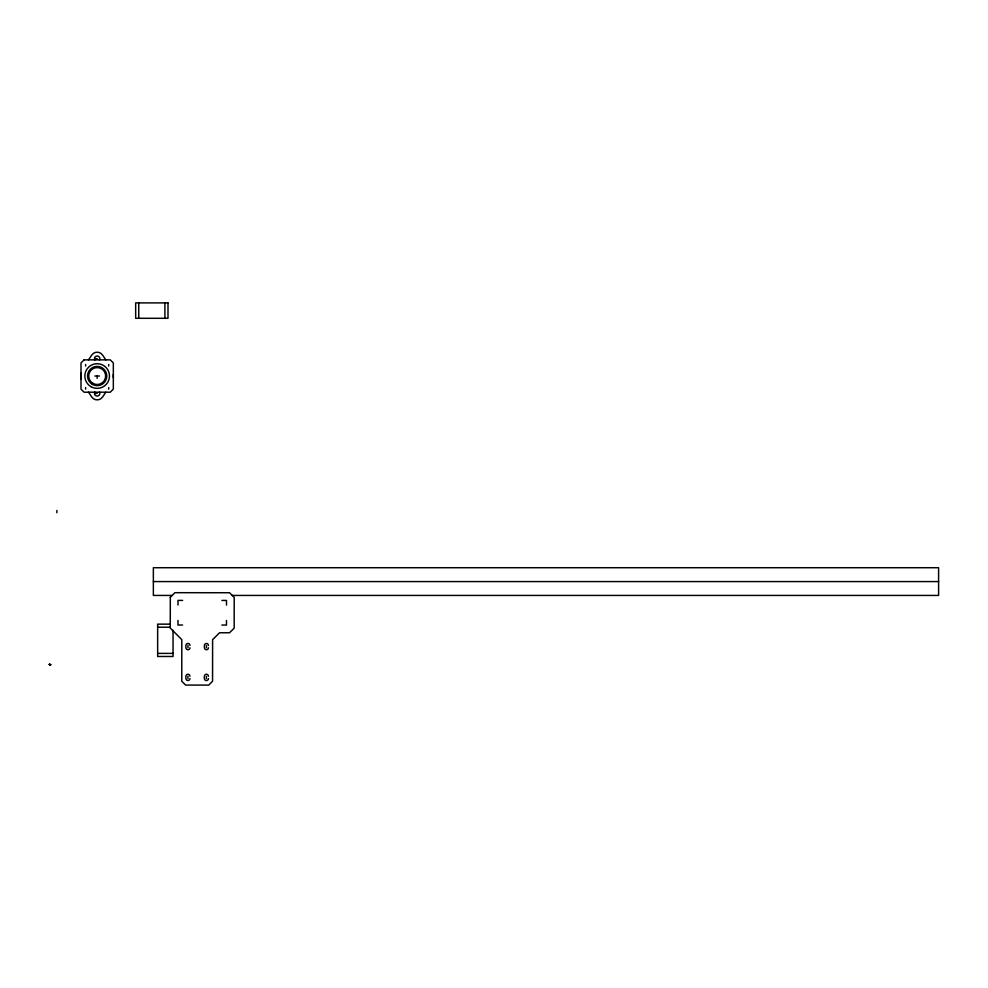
<?xml version="1.0" encoding="UTF-8"?>
<svg xmlns="http://www.w3.org/2000/svg" width="988" height="988" viewBox="0 0 988 988"><rect width="100%" height="100%" fill="white"/><g stroke="black" fill="none" stroke-linecap="round" stroke-linejoin="round"><path stroke-width="1.48" d="M49.795 664.331L49.77 664.665M177.976 620.402L177.976 625.021L182.595 625.034M178.001 605.014L178.001 600.395L182.619 600.395M187.93 678.534L187.93 676.224M187.955 647.745L187.967 645.436M206.406 678.558L206.406 676.249M206.443 647.77L206.443 645.46M226.474 620.452L226.474 625.071L221.855 625.071M226.499 605.064L226.499 600.445L221.88 600.432M49.573 664.035L49.536 664.751L49.462 664.121M88.525 359.867L91.723 355.075A6.546 6.546 0 0 1 102.604 355.075L105.815 359.867M105.815 392.199L102.604 396.991A6.546 6.546 0 0 1 91.723 396.991L88.525 392.199M49.449 664.739L50.833 664.776L49.412 664.368M94.86 358.706L97.17 358.706M94.86 376.033L99.479 376.033M94.86 393.348L97.17 393.348M153.362 581.574L938.6 581.574M171.875 595.431L153.362 595.431L153.362 567.717L938.6 567.717L938.6 595.431L232.044 595.431M169.961 624.144L157.648 624.144L157.648 656.477L173.048 656.477L173.048 630.307M157.648 627.219L169.961 627.219M157.648 653.401L173.048 653.401M50.759 664.628L49.412 664.516M164.91 302.896L164.91 318.297M138.74 302.896L138.74 318.297M108.717 364.486L108.717 366.029M108.717 387.58L108.717 389.124M97.17 376.033L97.17 378.342M85.623 364.486L85.623 366.029M85.623 387.58L85.623 389.124M56.884 510.426L56.872 512.735M208.443 645.46A2.001 2.001 0 0 0 204.701 644.448A6.422 6.422 0 0 0 204.701 648.758A2.001 2.001 0 0 0 208.443 647.77M189.968 645.436A2.001 2.001 0 0 0 186.226 644.435A6.422 6.422 0 0 0 185.954 647.745A2.001 2.001 0 0 0 187.955 649.746A2.001 2.001 0 0 0 189.968 647.745M189.931 678.546A2.001 2.001 0 0 1 186.201 679.534A6.422 6.422 0 0 1 186.201 675.224A2.001 2.001 0 0 1 189.931 676.237M208.406 676.249A2.001 2.001 0 0 0 206.406 674.248A2.001 2.001 0 0 0 204.405 676.249A6.422 6.422 0 0 0 204.405 678.558A2.001 2.001 0 0 0 206.406 680.559A2.001 2.001 0 0 0 208.406 678.558M113.262 374.452A16.166 16.166 0 0 1 113.262 377.614M81.312 379.182A16.166 16.166 0 0 1 81.312 372.884M94.836 360.052A2.692 2.692 0 0 1 97.17 356.013A2.692 2.692 0 0 1 99.504 360.052M99.504 392.001A2.692 2.692 0 0 1 97.17 396.052A2.692 2.692 0 0 1 94.836 392.001M170.307 597.308L170.269 628.096L181.804 639.656L181.767 681.226L185.608 685.079L208.715 685.104L212.556 681.263L212.605 639.681L219.534 632.765L229.549 632.777L234.168 628.158L234.205 597.37L229.587 592.738L174.925 592.689L170.307 597.308M84.079 359.867L81.004 362.942L81.004 389.124L84.079 392.199L110.261 392.199L113.336 389.124L113.336 362.942L110.261 359.867L84.079 359.867M167.997 302.896L135.665 302.896L135.665 318.297L167.997 318.297L167.997 302.896M92.934 383.369A8.472 8.472 0 0 0 105.642 376.033A8.472 8.472 0 0 0 92.934 368.697A8.472 8.472 0 0 0 92.934 383.369M92.353 384.369A9.621 9.621 0 0 0 106.79 376.033A9.621 9.621 0 0 0 92.353 367.697A9.621 9.621 0 0 0 92.353 384.369M91.007 386.703A12.313 12.313 0 0 0 109.483 376.033A12.313 12.313 0 0 0 91.007 365.362A12.313 12.313 0 0 0 91.007 386.703"/></g></svg>
